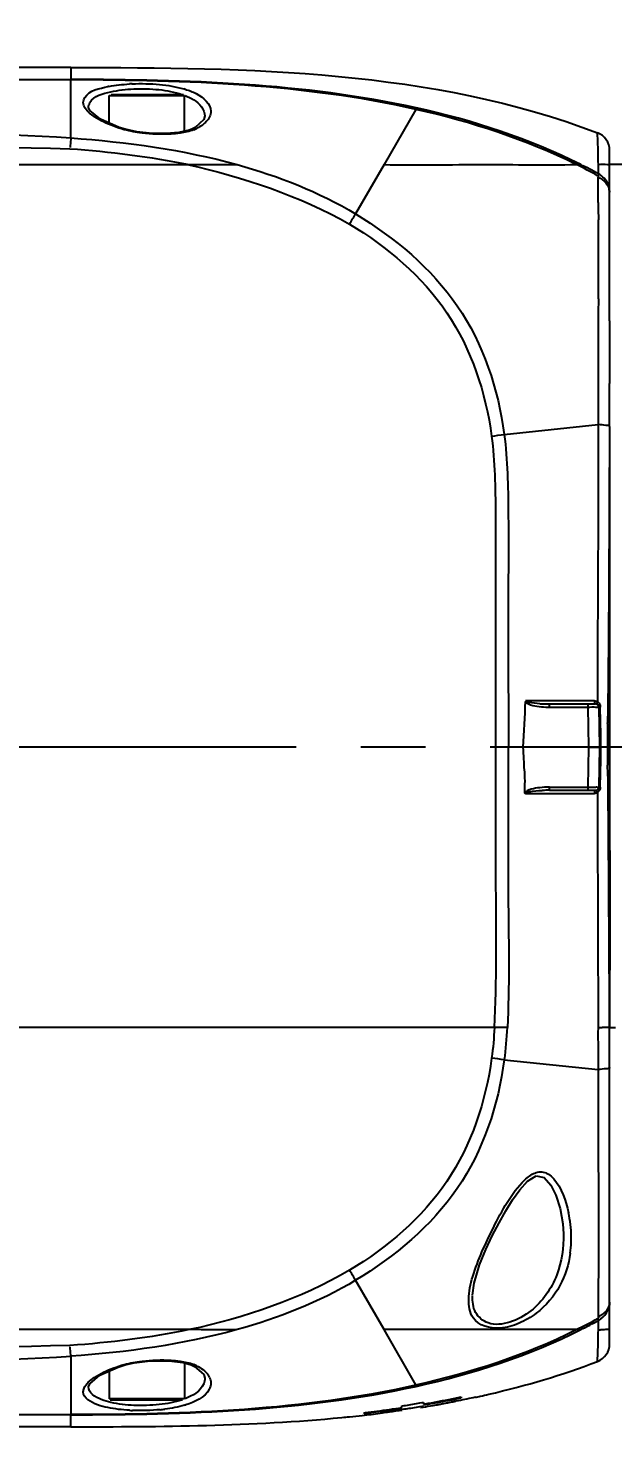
# Model space of a CAD drawing. Header units: millimetres. Extents: x 4086 to 8300, y 123 to 1549.
# Drawn here: x 6922.77 to 6936.32, y 465.22 to 498.13 of the extents above; entities that cross this region are included whole.
import ezdxf
from ezdxf import colors
from ezdxf.entities.mleader import LeaderData, LeaderLine
from ezdxf.math import Vec2, Vec3

# ---------------------------------------------------------------- set-up
doc = ezdxf.new("R2010")
doc.units = ezdxf.units.MM
doc.linetypes.add('CENTER', pattern=[0.6, 0.375, -0.075, 0.075, -0.075])
for name, color, linetype in [('中心线', 7, 'Continuous'), ('外形图', 7, 'Continuous'), ('多重引线', 7, 'Continuous'), ('尺寸标注', 7, 'Continuous')]:
    doc.layers.add(name, color=color, linetype=linetype)
doc.styles.add('思源黑', font='SourceHanSansCN-Normal.ttf')
doc.dimstyles.new('尺寸标注_1_4比例', dxfattribs={"dimtxt": 7, "dimasz": 6, "dimexe": 2, "dimexo": 1.5, "dimgap": 1, "dimtad": 1, "dimdec": 1, "dimlfac": 4, "dimdsep": 46, "dimtxsty": '思源黑', "dimcen": 0.09, "dimadec": 0, "dimazin": 0, "dimtp": 0.01, "dimtm": 0.01, "dimtfac": 1, "dimtdec": 1, "dimtofl": 0, "dimtmove": 0, "dimatfit": 3, "dimfxl": 1, "dimtolj": 1, "dimarcsym": 0})

# ---------------------------------------------------------------- blocks, each defined once
blk = doc.blocks.new('*D950')
at = {"layer": 'Defpoints', "color": 0}
for p in [(6903.764, 469.976), (6908.264, 469.976), (6908.264, 450.029)]:
    blk.add_point(p, dxfattribs=at)
at = {"layer": '尺寸标注', "color": 0, "lineweight": -2}
for p, q in [((6903.764, 468.476), (6903.764, 448.029)), ((6908.264, 468.476), (6908.264, 448.029)), ((6897.764, 450.029), (6891.764, 450.029)), ((6914.264, 450.029), (6931.473, 450.029))]:
    blk.add_line(p, q, dxfattribs=at)
at = {"layer": '尺寸标注', "color": 0}
for points in [[(6897.764, 449.029), (6897.764, 451.029), (6903.764, 450.029)], [(6914.264, 451.029), (6914.264, 449.029), (6908.264, 450.029)]]:
    blk.add_solid(points, dxfattribs=at)
at = {"layer": '尺寸标注', "color": 0, "insert": (6925.869, 454.643), "char_height": 7, "attachment_point": 5, "style": '思源黑'}
blk.add_mtext('\\A1;18', dxfattribs=at)

msp = doc.modelspace()

# ---------------------------------------------------------------- linework, layer by layer
at = {"layer": '中心线', "linetype": 'CENTER', "ltscale": 20}
msp.add_line((7036.9807, 481.4763), (6843.6609, 481.4763), dxfattribs=at)
at = {"layer": '外形图'}
for p, q in [((6923.7516, 497.2262), (6923.7515, 496.9478)), ((6923.7515, 496.9382), (6923.7515, 496.9478)), ((6923.7515, 495.594), (6923.7515, 496.9382)), ((6924.639, 495.9377), (6924.639, 496.5763)), ((6924.639, 496.5763), (6926.389, 496.5763)), ((6924.6853, 496.6013), (6926.364, 496.6013)), ((6926.389, 495.7486), (6926.389, 496.5763)), ((6924.8763, 495.835), (6924.4377, 496.0248)), ((6926.8412, 496.0203), (6926.6358, 495.8335)), ((6926.8616, 496.1034), (6926.8412, 496.0203)), ((6931.758, 496.2555), (6931.0194, 494.9762)), ((6925.0158, 495.7933), (6924.8763, 495.835)), ((6924.9927, 495.785), (6925.0155, 495.7934)), ((6925.284, 495.7363), (6925.0155, 495.7934)), ((6925.0155, 495.7934), (6925.0158, 495.7933)), ((6926.4947, 495.7722), (6926.2603, 495.7197)), ((6926.5387, 495.7883), (6926.4947, 495.7722)), ((6926.5407, 495.789), (6926.5387, 495.7883)), ((6926.6358, 495.8335), (6926.5407, 495.789)), ((6926.6021, 495.7832), (6926.5407, 495.789)), ((6935.982, 495.3077), (6935.9682, 495.7127)), ((6936.2515, 491.3575), (6936.2515, 495.3008)), ((6892.0119, 494.9763), (6926.4507, 494.9763)), ((6931.0195, 494.9761), (6930.3594, 493.8328)), ((6935.9918, 494.9648), (6935.9917, 494.9756)), ((6937.4505, 494.9763), (6936.2515, 494.9763)), ((6936.2509, 494.3375), (6936.2441, 494.4199)), ((6936.2508, 494.3474), (6936.2444, 494.4215)), ((6936.2514, 494.3474), (6936.2515, 494.3375)), ((6933.8053, 488.7226), (6935.9875, 488.9489)), ((6936.249, 488.8999), (6936.2516, 482.4026)), ((6934.4592, 482.5505), (6934.299, 482.5506)), ((6934.3856, 482.5131), (6934.3697, 482.4763)), ((6935.3074, 482.5498), (6934.4592, 482.5505)), ((6935.4479, 482.5497), (6935.3074, 482.5498)), ((6935.5921, 482.5496), (6935.4479, 482.5497)), ((6935.7412, 482.5495), (6935.5921, 482.5496)), ((6935.897, 482.5493), (6935.7412, 482.5495)), ((6934.8566, 482.4026), (6934.8566, 482.4763)), ((6934.8566, 482.4026), (6935.7479, 482.4026)), ((6934.8591, 482.4763), (6935.9229, 482.4763)), ((6935.7479, 482.4763), (6935.7479, 482.4026)), ((6935.7479, 482.4026), (6935.764, 481.4763)), ((6935.9979, 482.4026), (6936.014, 481.4763)), ((6936.0397, 482.0795), (6936.0349, 482.4022)), ((6936.2516, 482.4026), (6936.2515, 480.55)), ((6936.0444, 481.7712), (6936.0397, 482.0795)), ((6936.0488, 481.4767), (6936.0444, 481.7712)), ((6934.2483, 481.4763), (6933.9028, 481.4763)), ((6935.764, 481.4763), (6934.2483, 481.4763)), ((6935.764, 481.4763), (6935.7479, 480.55)), ((6936.014, 481.4763), (6935.9979, 480.55)), ((6936.0398, 480.8738), (6936.0444, 481.1824)), ((6936.0444, 481.1824), (6936.0488, 481.4767)), ((6936.0349, 480.5504), (6936.0398, 480.8738)), ((6934.8566, 480.4763), (6934.8566, 480.55)), ((6934.8566, 480.55), (6935.7479, 480.55)), ((6935.7479, 480.55), (6935.7479, 480.4763)), ((6936.2515, 480.55), (6936.253, 477.6208)), ((6934.2989, 480.4019), (6934.4677, 480.4021)), ((6934.3856, 480.4395), (6934.3697, 480.4762)), ((6934.4677, 480.4021), (6935.0749, 480.4025)), ((6934.8551, 480.4763), (6935.9229, 480.4763)), ((6935.0749, 480.4025), (6935.3568, 480.4027)), ((6935.3568, 480.4027), (6935.4935, 480.4028)), ((6935.4935, 480.4028), (6935.762, 480.4031)), ((6935.762, 480.4031), (6935.8967, 480.4032)), ((6935.9229, 480.4763), (6935.921, 480.4761)), ((6936.253, 477.6208), (6936.2505, 474.9763)), ((6933.5735, 474.9763), (6896.4578, 474.9763)), ((6936.239, 474.9763), (6936.389, 474.9763)), ((6936.2515, 467.6517), (6936.2515, 474.9763)), ((6933.8053, 474.2299), (6935.9875, 474.0036)), ((6934.5442, 471.5376), (6934.7315, 471.5014)), ((6935.1689, 470.4277), (6935.1831, 470.2002)), ((6935.1831, 470.2002), (6935.1831, 470.1991)), ((6931.0196, 467.9764), (6930.3594, 469.1197)), ((6933.0701, 468.7735), (6933.1071, 469.054)), ((6935.9916, 467.977), (6935.9927, 468.117)), ((6935.9927, 468.117), (6935.9932, 468.1914)), ((6926.4993, 467.9763), (6892.0119, 467.9763)), ((6931.758, 466.697), (6931.0194, 467.9763)), ((6923.7515, 467.3585), (6923.7515, 466.0144)), ((6935.9682, 467.2398), (6935.982, 467.6448)), ((6924.4245, 466.92), (6924.8487, 467.1084)), ((6924.8487, 467.1084), (6925.0158, 467.1592)), ((6924.9927, 467.1675), (6925.0154, 467.1591)), ((6925.0154, 467.1591), (6925.2204, 467.2053)), ((6925.0154, 467.1591), (6925.0158, 467.1592)), ((6926.3574, 467.216), (6926.5415, 467.1632)), ((6926.389, 467.2069), (6926.389, 466.3763)), ((6926.5425, 467.1628), (6926.5406, 467.1635)), ((6926.5406, 467.1635), (6926.6224, 467.1261)), ((6926.6021, 467.1693), (6926.5425, 467.1628)), ((6926.6224, 467.1261), (6926.8392, 466.9361)), ((6924.639, 467.0153), (6924.639, 466.3763)), ((6926.8392, 466.9361), (6926.8616, 466.8491)), ((6926.389, 466.3763), (6924.639, 466.3763)), ((6932.8083, 466.4188), (6932.8083, 466.3974)), ((6933.1366, 466.4174), (6933.1366, 466.4104)), ((6933.1366, 466.4104), (6933.1366, 466.4096)), ((6924.664, 466.3513), (6926.3427, 466.3513)), ((6930.5583, 466.0519), (6930.5848, 466.0551)), ((6930.5583, 466.0361), (6930.5583, 466.0519)), ((6930.9791, 466.0458), (6930.9791, 466.0514)), ((6931.274, 466.0891), (6931.1196, 466.0693)), ((6931.4333, 466.1699), (6931.4333, 466.2086)), ((6931.469, 466.1343), (6931.4333, 466.1291)), ((6931.9333, 466.2922), (6931.9333, 466.2508)), ((6932.0943, 466.2108), (6932.1478, 466.2203)), ((6932.7089, 466.3251), (6932.6874, 466.3206)), ((6932.6876, 466.3249), (6932.7444, 466.3361)), ((6923.7515, 466.0144), (6923.7515, 466.0048)), ((6923.7516, 465.7263), (6923.7515, 466.0048)), ((6930.5109, 465.99), (6930.5637, 465.996))]:
    msp.add_line(p, q, dxfattribs=at)
for points in [[(6924.4377, 496.0248), (6924.1928, 496.2262), (6924.1631, 496.3015)], [(6926.2603, 495.7197), (6925.9664, 495.6946), (6925.6358, 495.6987), (6925.284, 495.7363)], [(6936.0001, 494.6844), (6935.9999, 494.686), (6935.9994, 494.6878), (6935.9986, 494.6899), (6935.9975, 494.6923), (6935.996, 494.695), (6935.994, 494.6981), (6935.9916, 494.7013), (6935.989, 494.7045), (6935.986, 494.7076), (6935.9829, 494.7104), (6935.9798, 494.713), (6935.9767, 494.7151), (6935.9738, 494.7167)], [(6935.9819, 494.6809), (6935.9846, 494.6795), (6935.9856, 494.68), (6935.987, 494.6802), (6935.9889, 494.6803), (6935.9909, 494.6802), (6935.993, 494.6801), (6935.9948, 494.6802), (6935.9964, 494.6804), (6935.9977, 494.6808), (6935.9988, 494.6813), (6935.9995, 494.6821), (6935.9999, 494.6831), (6936.0001, 494.6844)], [(6934.2983, 482.5345), (6934.3019, 482.515), (6934.3357, 482.4941), (6934.3701, 482.4761)], [(6934.3856, 482.5131), (6934.3526, 482.5217), (6934.3221, 482.533), (6934.3028, 482.5507)], [(6935.8967, 482.5494), (6935.8969, 482.5411), (6935.8975, 482.533), (6935.8983, 482.5251), (6935.8995, 482.5175), (6935.9009, 482.5103), (6935.9026, 482.5037), (6935.9046, 482.4976), (6935.9068, 482.4921), (6935.9091, 482.4874), (6935.9117, 482.4835), (6935.9144, 482.4803), (6935.9171, 482.4781), (6935.92, 482.4767), (6935.9229, 482.4763)], [(6935.897, 482.5493), (6935.9096, 482.5488), (6935.922, 482.5472), (6935.9339, 482.5446), (6935.9456, 482.5411), (6935.9568, 482.5366), (6935.9676, 482.5313)], [(6935.9676, 482.5313), (6935.9642, 482.5237), (6935.9612, 482.5162), (6935.9586, 482.5089), (6935.9565, 482.5019), (6935.9549, 482.4953), (6935.9538, 482.4892), (6935.9533, 482.4838), (6935.9533, 482.4789), (6935.9538, 482.4748), (6935.9548, 482.4715), (6935.9564, 482.469), (6935.9585, 482.4673)], [(6934.3703, 480.4765), (6934.3378, 480.4601), (6934.3071, 480.4395), (6934.3, 480.4201)], [(6934.3009, 480.4014), (6934.3255, 480.4207), (6934.3544, 480.4315), (6934.3856, 480.4395)], [(6935.921, 480.4761), (6935.92, 480.4758), (6935.9171, 480.4744), (6935.9144, 480.4722), (6935.9117, 480.4691), (6935.9091, 480.4651), (6935.9068, 480.4604), (6935.9046, 480.455), (6935.9026, 480.4489), (6935.9009, 480.4422), (6935.8995, 480.435), (6935.8983, 480.4274), (6935.8975, 480.4195), (6935.8969, 480.4114), (6935.8967, 480.4032)], [(6935.9676, 480.4212), (6935.9568, 480.4159), (6935.9455, 480.4115), (6935.9339, 480.4079), (6935.9219, 480.4053), (6935.9094, 480.4037), (6935.8967, 480.4032)], [(6935.9676, 480.4212), (6935.9642, 480.4289), (6935.9612, 480.4364), (6935.9586, 480.4437), (6935.9565, 480.4507), (6935.9549, 480.4572), (6935.9538, 480.4633), (6935.9533, 480.4688), (6935.9533, 480.4736), (6935.9538, 480.4777), (6935.9549, 480.4811), (6935.9564, 480.4836), (6935.9585, 480.4853)], [(6933.1071, 469.054), (6933.234, 469.4764), (6933.3789, 469.8316), (6933.5288, 470.151), (6933.6852, 470.4538), (6933.8426, 470.733), (6934.0018, 470.9883), (6934.1686, 471.2202), (6934.3489, 471.4165), (6934.5442, 471.5376)], [(6934.7315, 471.5014), (6934.8864, 471.3277), (6935.0068, 471.0905), (6935.105, 470.7875), (6935.1689, 470.4277)], [(6935.9736, 468.2359), (6935.9764, 468.2376), (6935.9795, 468.2397), (6935.9827, 468.2421), (6935.9857, 468.245), (6935.9887, 468.248), (6935.9913, 468.2512), (6935.9937, 468.2544), (6935.9956, 468.2574), (6935.9972, 468.2602), (6935.9983, 468.2626), (6935.9991, 468.2647), (6935.9996, 468.2666), (6935.9999, 468.2681), (6935.9998, 468.2694), (6935.9994, 468.2705), (6935.9987, 468.2713), (6935.9978, 468.2719), (6935.9965, 468.2723), (6935.995, 468.2725), (6935.9931, 468.2726), (6935.991, 468.2726), (6935.9889, 468.2725), (6935.9869, 468.2725), (6935.9854, 468.2728), (6935.9844, 468.2732), (6935.9818, 468.2721)], [(6925.2204, 467.2053), (6925.5926, 467.2511), (6926.0243, 467.2555), (6926.3574, 467.216)], [(6924.1631, 466.6508), (6924.1908, 466.7233), (6924.4245, 466.92)]]:
    msp.add_lwpolyline(points, dxfattribs=at)
for centre, radius, start, end in [((6928.8363, 19866.1703), 19369.2232, 269.86413217, 269.98495875), ((6925.1233, 494.2925), 2.542, 101.05113, 101.60043), ((6925.3702, 492.3739), 4.478, 92.54969, 93.3354), ((6925.791, 494.7044), 2.1082, 73.04341, 74.00105), ((6926.1807, 496.8233), 1.1222, 292.05607, 295.76511), ((6926.3466, 496.5219), 0.7778, 301.92039, 306.68236), ((6935.8104, 495.3008), 0.4411, 0, 69.04407), ((6875.4755, 493.6366), 60.5295, 1.268183, 1.582041), ((6929.8598, 483.6575), 12.6368, 61.06407, 63.59839), ((6929.6338, 483.1021), 13.2805, 61.38266, 63.39447), ((6675.8289, 491.9643), 260.1672, 0.470091, 0.598265), ((6835.7303, 494.1495), 100.2648, 0.349462, 0.465859), ((6892.2144, 516.5897), 44.4174, 328.8263, 329.18022), ((6804.646, 492.947), 131.3463, 359.979827, 0.327872), ((6651.2304, 493.0487), 284.762, 359.761457, 359.970243), ((7439.6232, 489.9853), 503.6367, 179.843779, 180.117911), ((6759.2527, 489.855), 176.9988, 359.693197, 0.014639), ((6926.4504, 542.0561), 53.8389, 277.53734, 277.85183), ((6895.7573, 483.8276), 38.5627, 356.50433, 358.0784), ((6934.8506, 485.8813), 3.405, 266.37049, 267.27879), ((6934.8545, 486.0131), 3.5368, 267.31623, 270.03367), ((6934.8562, 484.4083), 2.0057, 267.57238, 270.01213), ((6935.9229, 482.4013), 0.075, 1, 90), ((6860.3458, 483.1265), 75.8682, 359.165474, 359.296607), ((7011.529, 480.9176), 75.3312, 179.160374, 179.294306), ((6933.5995, 444.9291), 36.5478, 89.5244, 89.99232), ((6950.1329, 481.3932), 13.9305, 179.64608, 180.46314), ((6990.9066, 481.7348), 54.7057, 180.47568, 180.71276), ((6847.0142, 480.0342), 89.1968, 0.494702, 0.655255), ((6934.8544, 478.6533), 1.8967, 89.93296, 96.81304), ((6935.9229, 480.5513), 0.075, 270, 359), ((6934.8548, 476.91), 3.5662, 89.97178, 92.66678), ((6933.7914, 335.9581), 139.0182, 89.9661, 90.085651), ((6936.1085, 482.9004), 7.9244, 269.2131, 269.76156), ((6936.292, 449.4889), 25.4877, 90.18337, 90.31185), ((6921.7092, 386.2969), 88.7618, 82.167486, 82.358245), ((6932.5508, 470.0866), 2.8121, 1.07743, 12.3146), ((6932.8576, 470.0862), 2.5052, 352.18842, 358.12026), ((6932.7163, 470.0919), 2.6465, 358.09592, 1.02928), ((6901.4888, 451.9029), 33.6143, 30.80951, 31.27718), ((6929.8409, 479.3445), 12.689, 296.3743, 298.902), ((6929.6339, 479.8504), 13.2805, 296.60563, 298.61693), ((6876.0667, 469.2944), 59.938, 358.422873, 358.739851), ((6936.0702, 468.7024), 0.7305, 263.71166, 265.65865), ((6936.0702, 468.703), 0.7312, 265.66161, 267.48035), ((6935.8104, 467.6517), 0.4411, 290.95593, 0), ((6926.1808, 466.1295), 1.122, 64.23566, 67.94445), ((6926.6236, 466.7094), 0.3816, 26.36894, 31.24073), ((6928.0648, 489.1024), 23.1952, 279.60064, 281.80042), ((6928.0827, 488.6855), 22.7627, 280.49327, 281.24086), ((6928.2497, 487.8453), 21.9061, 281.24093, 282.01095), ((6928.2811, 488.8589), 22.9607, 281.20892, 281.71027), ((6928.3902, 488.3324), 22.4231, 281.71029, 282.22061), ((6928.46, 488.1532), 22.2408, 282.13837, 282.43782), ((6928.5456, 487.7662), 21.8445, 282.43716, 282.96603), ((6925.371, 470.5963), 4.4957, 266.66724, 267.63833), ((6925.4423, 469.9737), 3.8707, 275.71596, 277.28582), ((6925.8068, 468.1962), 2.0539, 286.54371, 287.2571), ((6927.2832, 494.038), 28.1928, 276.67107, 278.46502), ((6927.1251, 496.4265), 30.6242, 276.447, 277.22969), ((6927.1367, 494.8043), 28.9552, 276.83937, 277.37358), ((6927.2913, 493.6111), 27.7521, 277.3732, 277.98083), ((6927.293, 494.9423), 29.1252, 277.27084, 277.5958), ((6927.4193, 494.0005), 28.1749, 277.59428, 278.20691), ((6927.4529, 492.4578), 26.5875, 277.98084, 278.61007), ((6935.7986, 431.1002), 35.2803, 97.18337, 97.36829), ((6927.5827, 490.8176), 24.9084, 278.89318, 279.28377), ((6927.573, 492.5541), 26.7055, 278.38859, 278.67495), ((6927.6568, 492.0053), 26.1504, 278.67468, 279.04427), ((6927.7295, 489.9257), 24.0045, 279.28131, 280.08602), ((6927.7503, 491.418), 25.5557, 279.04427, 279.42068), ((6929.4628, 481.2249), 15.243, 279.06745, 279.9413), ((6927.9119, 489.6081), 23.7009, 279.76888, 280.49322), ((6929.6738, 480.0297), 14.0293, 280.1569, 280.87755), ((6929.3792, 482.7642), 16.7748, 279.50023, 279.67786), ((6929.6527, 481.1642), 15.1516, 279.67545, 280.05654), ((6929.9402, 479.547), 13.509, 280.05398, 280.65567), ((6929.8428, 479.1536), 13.1371, 280.87477, 281.87423), ((6930.2668, 477.8222), 11.7535, 280.6457, 281.88495), ((6928.1554, 489.4958), 23.6099, 280.7172, 281.06738), ((6928.842, -18907.5743), 19373.5797, 90.01505478, 90.1358542), ((6926.7791, 499.6019), 33.8185, 275.52644, 275.83921), ((6926.9062, 498.3658), 32.5758, 275.83803, 276.35314)]:
    msp.add_arc(centre, radius, start, end, dxfattribs=at)
for points in [[(6923.7515, 496.9382), (6910.1222, 496.9587), (6896.4928, 496.9567), (6882.8634, 496.9876)], [(6923.7516, 497.2262), (6913.3907, 497.2309), (6903.0299, 497.2263), (6892.669, 497.2263)], [(6923.7516, 497.2262), (6927.8549, 497.2262), (6932.1362, 497.1803), (6935.9682, 495.7127)], [(6931.7637, 496.2904), (6929.1463, 496.8648), (6926.4312, 496.9469), (6923.7515, 496.9478)], [(6931.758, 496.2555), (6929.1447, 496.8429), (6926.43, 496.9341), (6923.7515, 496.9382)], [(6924.636, 496.7874), (6924.7921, 496.8178), (6924.9509, 496.835), (6925.1096, 496.8443)], [(6924.6774, 496.6628), (6924.8521, 496.7025), (6925.0317, 496.7219), (6925.2107, 496.73)], [(6925.1709, 496.8475), (6925.3842, 496.857), (6925.5987, 496.8524), (6925.8112, 496.8319)], [(6925.2107, 496.73), (6925.4058, 496.7389), (6925.6022, 496.7338), (6925.7964, 496.7128)], [(6925.7964, 496.7128), (6925.9772, 496.6933), (6926.1583, 496.6604), (6926.3308, 496.6026)], [(6925.8112, 496.8319), (6926.0003, 496.8138), (6926.1895, 496.7833), (6926.3721, 496.731)], [(6924.5082, 495.964), (6924.4344, 495.9998), (6924.3624, 496.0397), (6924.2947, 496.0859)], [(6935.4781, 494.9761), (6934.3033, 495.5587), (6933.0372, 495.9669), (6931.758, 496.2555)], [(6935.5814, 494.9763), (6934.378, 495.5789), (6933.0782, 496.0017), (6931.7637, 496.2904)], [(6924.9927, 495.785), (6924.8267, 495.8308), (6924.6631, 495.8888), (6924.5082, 495.964)], [(6925.4039, 495.7061), (6925.2654, 495.7232), (6925.1273, 495.7479), (6924.9927, 495.785)], [(6926.6021, 495.7832), (6926.5014, 495.7423), (6926.3932, 495.7204), (6926.2855, 495.705)], [(6923.7313, 495.3439), (6924.6597, 495.2788), (6925.5871, 495.1621), (6926.4991, 494.9763)], [(6923.7515, 495.594), (6925.0505, 495.5007), (6926.3539, 495.3221), (6927.6095, 494.9763)], [(6926.4507, 494.9763), (6927.756, 494.6862), (6929.0554, 494.2585), (6930.218, 493.5977)], [(6926.4539, 494.9756), (6926.8391, 494.9754), (6927.2244, 494.9869), (6927.6095, 494.9763)], [(6927.6095, 494.9763), (6928.5663, 494.712), (6929.5075, 494.3427), (6930.3593, 493.8329)], [(6935.9819, 494.6801), (6936.1165, 494.6326), (6936.2469, 494.4901), (6936.2514, 494.3474)], [(6936.1249, 494.6581), (6936.0877, 494.6988), (6936.0441, 494.7361), (6935.9943, 494.7596)], [(6936.2202, 494.5097), (6936.1986, 494.5644), (6936.1645, 494.6146), (6936.1249, 494.6581)], [(6935.9873, 494.0989), (6935.9879, 494.0322), (6935.9884, 493.9655), (6935.9889, 493.8988)], [(6935.9889, 493.8988), (6935.9894, 493.832), (6935.9898, 493.7653), (6935.9902, 493.6986)], [(6935.9899, 491.8631), (6935.9894, 491.6949), (6935.9888, 491.5267), (6935.9883, 491.3585)], [(6935.9875, 488.9489), (6935.9903, 486.8097), (6935.9713, 484.6705), (6935.9676, 482.5313)], [(6936.2489, 488.9073), (6936.237, 486.6699), (6936.235, 484.4324), (6936.2083, 482.1952)], [(6934.635, 482.4831), (6934.5515, 482.4884), (6934.4674, 482.495), (6934.3856, 482.5131)], [(6934.3701, 482.4761), (6934.4948, 482.4224), (6934.6355, 482.4102), (6934.7712, 482.4044)], [(6936.2036, 481.8455), (6936.2021, 481.7234), (6936.2014, 481.6013), (6936.2026, 481.4793)], [(6936.2026, 481.4793), (6936.1514, 481.4777), (6936.1001, 481.4772), (6936.0488, 481.4767)], [(6934.6294, 480.5366), (6934.5637, 480.5286), (6934.4979, 480.5185), (6934.4345, 480.4996)], [(6936.0349, 480.5504), (6936.0342, 480.5067), (6936.0105, 480.4388), (6935.9669, 480.4385)], [(6936.2077, 480.8043), (6936.2093, 480.6171), (6936.2104, 480.4298), (6936.2117, 480.2426)], [(6934.3856, 480.4394), (6934.4849, 480.4614), (6934.5873, 480.4676), (6934.6889, 480.4724)], [(6935.9676, 480.4212), (6935.9713, 478.6062), (6935.9853, 476.7912), (6935.9821, 474.9763)], [(6936.2117, 480.2426), (6936.2177, 479.3686), (6936.2235, 478.4946), (6936.2286, 477.6206)], [(6936.2286, 477.6206), (6936.2337, 476.7392), (6936.2383, 475.8577), (6936.2436, 474.9763)], [(6933.5786, 474.9763), (6933.568, 474.7402), (6933.5472, 474.5041), (6933.5126, 474.2703)], [(6933.8736, 474.9763), (6933.8595, 474.7268), (6933.8378, 474.4776), (6933.8053, 474.2299)], [(6935.9821, 474.9763), (6935.9804, 474.6521), (6935.9837, 474.3278), (6935.9875, 474.0036)], [(6934.3947, 471.5389), (6934.4683, 471.5918), (6934.5582, 471.6349), (6934.6488, 471.6358)], [(6934.6488, 471.6358), (6934.6919, 471.6363), (6934.7359, 471.6271), (6934.7756, 471.6104)], [(6934.2839, 471.4452), (6934.3187, 471.4788), (6934.3554, 471.5107), (6934.3947, 471.5389)], [(6934.8303, 471.5819), (6934.8773, 471.5526), (6934.9188, 471.5141), (6934.9553, 471.4724)], [(6934.9553, 471.4724), (6935.1435, 471.2572), (6935.2374, 470.9657), (6935.2982, 470.6864)], [(6930.218, 469.3548), (6929.0803, 468.6815), (6927.7916, 468.2549), (6926.4993, 467.9763)], [(6930.3593, 469.1196), (6929.508, 468.6095), (6928.567, 468.2396), (6927.6101, 467.9763)], [(6932.9816, 468.6789), (6932.9855, 468.8583), (6933.026, 469.0368), (6933.0773, 469.2088)], [(6933.0854, 468.2523), (6933.0041, 468.374), (6932.9784, 468.5326), (6932.9816, 468.6789)], [(6936.251, 468.615), (6936.2515, 468.4705), (6936.1202, 468.3214), (6935.9838, 468.2735)], [(6935.9943, 468.1929), (6936.1431, 468.2633), (6936.2505, 468.4504), (6936.251, 468.615)], [(6926.4991, 467.9763), (6925.5871, 467.7904), (6924.6597, 467.6738), (6923.7313, 467.6087)], [(6927.6101, 467.9763), (6926.3543, 467.6306), (6925.0508, 467.4518), (6923.7515, 467.3585)], [(6927.6111, 467.9764), (6927.2407, 467.9658), (6926.8699, 467.9783), (6926.4993, 467.9763)], [(6931.758, 466.697), (6933.0371, 466.9856), (6934.3031, 467.3937), (6935.4778, 467.9763)], [(6931.7637, 466.6621), (6933.0782, 466.9508), (6934.3781, 467.3736), (6935.5815, 467.9763)], [(6936.1584, 467.9766), (6936.1184, 467.9733), (6936.0782, 467.9711), (6936.0381, 467.9726)], [(6924.5083, 466.9886), (6924.6632, 467.0637), (6924.8268, 467.1218), (6924.9927, 467.1675)], [(6924.9927, 467.1675), (6925.1274, 467.2047), (6925.2657, 467.2294), (6925.4044, 467.2465)], [(6926.2861, 467.2474), (6926.3935, 467.2321), (6926.5016, 467.2102), (6926.6021, 467.1693)], [(6926.6685, 467.1399), (6926.7185, 467.1158), (6926.7669, 467.0876), (6926.8114, 467.0543)], [(6926.8114, 467.0543), (6926.8653, 467.014), (6926.915, 466.9649), (6926.9499, 466.9073)], [(6933.4469, 466.4787), (6934.3024, 466.6756), (6935.1484, 466.9258), (6935.9682, 467.2398)], [(6923.7515, 466.0144), (6926.43, 466.0184), (6929.1447, 466.1096), (6931.758, 466.697)], [(6924.2948, 466.8668), (6924.3625, 466.9129), (6924.4346, 466.9528), (6924.5083, 466.9886)], [(6926.9655, 466.8789), (6926.9864, 466.8367), (6926.9991, 466.7889), (6926.9995, 466.7419)], [(6923.7515, 466.0048), (6926.4312, 466.0057), (6929.1463, 466.0877), (6931.7637, 466.6621)], [(6925.1097, 466.1082), (6924.9434, 466.1179), (6924.7769, 466.1362), (6924.6137, 466.1696)], [(6925.2172, 466.2222), (6925.0376, 466.2301), (6924.8573, 466.2492), (6924.682, 466.2887)], [(6925.8278, 466.1222), (6925.6148, 466.1009), (6925.3997, 466.0956), (6925.1858, 466.1045)], [(6925.8017, 466.2403), (6925.6079, 466.219), (6925.4119, 466.2137), (6925.2172, 466.2222)], [(6926.3335, 466.3509), (6926.1619, 466.293), (6925.9817, 466.26), (6925.8017, 466.2403)], [(6926.3917, 466.2273), (6926.2422, 466.1829), (6926.0878, 466.154), (6925.9331, 466.1342)], [(6882.8634, 465.965), (6896.4928, 465.9958), (6910.1222, 465.9938), (6923.7515, 466.0144)], [(6923.7516, 465.7263), (6913.3907, 465.7216), (6903.0299, 465.7263), (6892.669, 465.7263)], [(6923.7516, 465.7263), (6925.8476, 465.7263), (6927.9497, 465.7388), (6930.036, 465.9407)]]:
    msp.add_open_spline(points, degree=3, dxfattribs=at)
for points, knots in [([(6924.0419, 496.4152), (6924.041, 496.4548), (6924.1308, 496.6921), (6924.4186, 496.7428), (6924.6121, 496.7826)], [0, 0, 0, 0, 0.16685, 1, 1, 1, 1]), ([(6924.1631, 496.2998), (6924.1624, 496.3385), (6924.2372, 496.5603), (6924.5005, 496.6225), (6924.6774, 496.6628)], [0, 0, 0, 0, 0.1757174, 1, 1, 1, 1]), ([(6926.4059, 496.721), (6926.4934, 496.6943), (6926.7361, 496.6092), (6927.0008, 496.3878), (6926.9995, 496.2107)], [0, 0, 0, 0, 0.3406788, 1, 1, 1, 1]), ([(6924.2947, 496.0859), (6924.2573, 496.1113), (6924.1478, 496.1941), (6924.0441, 496.3199), (6924.0419, 496.4152)], [0, 0, 0, 0, 0.3218632, 1, 1, 1, 1]), ([(6926.4019, 496.5769), (6926.4713, 496.5499), (6926.6737, 496.4601), (6926.8641, 496.2523), (6926.8615, 496.0991)], [0, 0, 0, 0, 0.3270438, 1, 1, 1, 1]), ([(6926.9995, 496.2107), (6926.9988, 496.1232), (6926.934, 496), (6926.8405, 495.9199), (6926.8112, 495.8981)], [0, 0, 0, 0, 0.7056783, 1, 1, 1, 1]), ([(6931.758, 496.2555), (6931.7594, 496.2629), (6931.7614, 496.2745), (6931.7633, 496.2861), (6931.7637, 496.2904)], [0, 0, 0, 0, 0.6349819, 1, 1, 1, 1]), ([(6895.0275, 495.6779), (6898.3583, 495.6779), (6904.3303, 495.6746), (6912.1304, 495.6863), (6918.372, 495.6587), (6921.9803, 495.7217), (6923.7519, 495.5972)], [0, 0, 0, 0, 0.3478694, 0.6237322, 0.8145253, 1, 1, 1, 1]), ([(6926.2855, 495.705), (6926.2165, 495.6951), (6925.9232, 495.6675), (6925.6268, 495.6786), (6925.4039, 495.7061)], [0, 0, 0, 0, 0.236996, 1, 1, 1, 1]), ([(6926.7578, 495.8617), (6926.7438, 495.8529), (6926.7144, 495.8357), (6926.6842, 495.8202), (6926.6685, 495.8126)], [0, 0, 0, 0, 0.4887153, 1, 1, 1, 1]), ([(6895.0273, 495.4283), (6899.8106, 495.428), (6909.3781, 495.4079), (6918.948, 495.4624), (6923.7313, 495.3439)], [0, 0, 0, 0, 0.4999262, 1, 1, 1, 1]), ([(6923.7515, 495.594), (6923.7504, 495.5819), (6923.7436, 495.5086), (6923.7381, 495.4352), (6923.734, 495.374)], [0, 0, 0, 0, 0.1660808, 1, 1, 1, 1]), ([(6935.9903, 494.9763), (6936.0625, 494.9841), (6936.1386, 494.9989), (6936.2415, 494.9656), (6936.2514, 494.976)], [0, 0, 0, 0, 0.8343217, 1, 1, 1, 1]), ([(6931.019, 494.9763), (6931.7898, 494.9632), (6933.2765, 494.9874), (6934.7632, 494.9671), (6935.4788, 494.9763)], [0, 0, 0, 0, 0.5185803, 1, 1, 1, 1]), ([(6935.4788, 494.9763), (6935.4985, 494.9759), (6935.5326, 494.9761), (6935.5668, 494.9768), (6935.5812, 494.9763)], [0, 0, 0, 0, 0.5770245, 1, 1, 1, 1]), ([(6935.9891, 494.7474), (6935.987, 494.7428), (6935.982, 494.7325), (6935.9767, 494.7224), (6935.9738, 494.7168)], [0, 0, 0, 0, 0.4446433, 1, 1, 1, 1]), ([(6935.9947, 494.7603), (6935.994, 494.7584), (6935.9922, 494.7541), (6935.9903, 494.7498), (6935.9891, 494.7474)], [0, 0, 0, 0, 0.4333962, 1, 1, 1, 1]), ([(6936.2444, 494.4201), (6936.2419, 494.4355), (6936.2355, 494.4658), (6936.2258, 494.4953), (6936.2202, 494.5097)], [0, 0, 0, 0, 0.5010426, 1, 1, 1, 1]), ([(6930.3593, 493.8329), (6931.2629, 493.2796), (6932.9651, 491.8817), (6933.6714, 489.7712), (6933.8053, 488.7226)], [0, 0, 0, 0, 0.5005862, 1, 1, 1, 1]), ([(6930.218, 493.5977), (6931.088, 493.0708), (6932.7118, 491.7113), (6933.3789, 489.6879), (6933.5126, 488.6823)], [0, 0, 0, 0, 0.5006518, 1, 1, 1, 1]), ([(6936.2513, 491.3575), (6936.2517, 491.2407), (6936.2513, 490.755), (6936.2513, 490.2692), (6936.2515, 489.9003)], [0, 0, 0, 0, 0.2404966, 1, 1, 1, 1]), ([(6936.2489, 488.9073), (6936.2297, 488.9285), (6936.1294, 488.9335), (6936.0475, 488.9466), (6935.9875, 488.9498)], [0, 0, 0, 0, 0.3228645, 1, 1, 1, 1]), ([(6933.5126, 488.6823), (6933.5931, 488.0874), (6933.6093, 486.8818), (6933.5991, 484.4813), (6933.6041, 482.678), (6933.6044, 481.4763)], [0, 0, 0, 0, 0.2498324, 0.4998705, 1, 1, 1, 1]), ([(6933.8053, 488.7226), (6933.8845, 488.1242), (6933.9083, 486.9125), (6933.8956, 484.4981), (6933.9029, 482.6848), (6933.9028, 481.4763)], [0, 0, 0, 0, 0.2498254, 0.4998564, 1, 1, 1, 1]), ([(6935.9675, 482.5313), (6935.9748, 482.5268), (6935.9888, 482.5161), (6936.0008, 482.5033), (6936.0063, 482.4963)], [0, 0, 0, 0, 0.4904398, 1, 1, 1, 1]), ([(6936.0063, 482.4963), (6936.0164, 482.4835), (6936.0327, 482.4546), (6936.0332, 482.4203), (6936.0283, 482.405)], [0, 0, 0, 0, 0.5049501, 1, 1, 1, 1]), ([(6935.7479, 482.4026), (6935.8068, 482.4029), (6935.8949, 482.4141), (6935.9586, 482.3949), (6935.9977, 482.409), (6935.9979, 482.4026)], [0, 0, 0, 0, 0.7063895, 0.9230334, 1, 1, 1, 1]), ([(6933.6044, 481.4763), (6933.6048, 480.3928), (6933.598, 478.2266), (6933.626, 476.0582), (6933.5735, 474.9763)], [0, 0, 0, 0, 0.5000582, 1, 1, 1, 1]), ([(6933.9007, 481.4763), (6933.9008, 480.2625), (6933.8833, 478.0965), (6933.9287, 475.9278), (6933.8801, 474.976)], [0, 0, 0, 0, 0.5601725, 1, 1, 1, 1]), ([(6934.3, 480.4201), (6934.2756, 480.3362), (6934.2973, 480.7626), (6934.2682, 480.9881), (6934.259, 481.3003), (6934.2483, 481.4763)], [0, 0, 0, 0, 0.2478896, 0.4997985, 1, 1, 1, 1]), ([(6935.764, 481.4777), (6935.8409, 481.4777), (6935.8475, 481.4714), (6936.0204, 481.4777), (6936.014, 481.4777)], [0, 0, 0, 0, 0.9231467, 1, 1, 1, 1]), ([(6935.7479, 480.55), (6935.8068, 480.5496), (6935.8949, 480.5385), (6935.9586, 480.5576), (6935.9977, 480.5435), (6935.9979, 480.55)], [0, 0, 0, 0, 0.7063886, 0.9230322, 1, 1, 1, 1]), ([(6934.4345, 480.4996), (6934.4236, 480.4964), (6934.402, 480.4893), (6934.3808, 480.481), (6934.3703, 480.4765)], [0, 0, 0, 0, 0.5001802, 1, 1, 1, 1]), ([(6936.1533, 474.9763), (6936.1417, 474.9762), (6936.1157, 474.976), (6936.0898, 474.976), (6936.0755, 474.9761)], [0, 0, 0, 0, 0.4483767, 1, 1, 1, 1]), ([(6936.2436, 474.9763), (6936.2391, 474.9764), (6936.2281, 474.9765), (6936.217, 474.9765), (6936.2104, 474.9765)], [0, 0, 0, 0, 0.4043551, 1, 1, 1, 1]), ([(6933.5126, 474.2703), (6933.379, 473.2646), (6932.7118, 471.2412), (6931.088, 469.8818), (6930.218, 469.3548)], [0, 0, 0, 0, 0.4993455, 1, 1, 1, 1]), ([(6933.8053, 474.2299), (6933.6712, 473.1814), (6932.965, 471.071), (6931.2631, 469.6726), (6930.3593, 469.1196)], [0, 0, 0, 0, 0.4994127, 1, 1, 1, 1]), ([(6935.9875, 474.0036), (6935.9867, 473.5453), (6935.9849, 471.8957), (6935.9968, 470.2462), (6935.9883, 469.055)], [0, 0, 0, 0, 0.2778898, 1, 1, 1, 1]), ([(6936.2515, 474.051), (6936.2515, 474.0254), (6936.1156, 474.0224), (6936.052, 474.0064), (6935.9875, 474.0027)], [0, 0, 0, 0, 0.2839661, 1, 1, 1, 1]), ([(6933.0773, 469.2088), (6933.1937, 469.5993), (6933.5607, 470.365), (6933.9655, 471.1373), (6934.2839, 471.4452)], [0, 0, 0, 0, 0.4792076, 1, 1, 1, 1]), ([(6934.7756, 471.6104), (6934.7851, 471.6064), (6934.8037, 471.5976), (6934.8216, 471.5873), (6934.8303, 471.5819)], [0, 0, 0, 0, 0.5008011, 1, 1, 1, 1]), ([(6935.1831, 470.1991), (6935.1888, 469.8769), (6935.0942, 469.2027), (6934.5805, 468.4653), (6933.9692, 468.1247), (6933.456, 468.0569), (6933.0929, 468.3583), (6933.0676, 468.6314), (6933.0698, 468.7617)], [0, 0, 0, 0, 0.2529909, 0.5209481, 0.6674915, 0.798161, 0.8977373, 1, 1, 1, 1]), ([(6935.3395, 469.7457), (6935.3039, 469.4874), (6935.1391, 468.9562), (6934.6732, 468.4068), (6934.1563, 468.111), (6933.6566, 467.9549), (6933.2088, 468.0674), (6933.0854, 468.2523)], [0, 0, 0, 0, 0.2433709, 0.5067702, 0.6507021, 0.7924471, 1, 1, 1, 1]), ([(6935.9883, 469.055), (6935.9878, 468.9857), (6935.9858, 468.7248), (6935.9835, 468.4638), (6935.9818, 468.2721)], [0, 0, 0, 0, 0.2655099, 1, 1, 1, 1]), ([(6935.9891, 468.2051), (6935.9869, 468.2097), (6935.9818, 468.2201), (6935.9766, 468.2303), (6935.9736, 468.2359)], [0, 0, 0, 0, 0.44458, 1, 1, 1, 1]), ([(6935.9947, 468.1922), (6935.994, 468.1941), (6935.9922, 468.1984), (6935.9902, 468.2027), (6935.9891, 468.2051)], [0, 0, 0, 0, 0.4331655, 1, 1, 1, 1]), ([(6935.4778, 467.9763), (6934.7616, 467.9883), (6933.2754, 467.9626), (6931.7891, 467.9918), (6931.0194, 467.9763)], [0, 0, 0, 0, 0.4819565, 1, 1, 1, 1]), ([(6935.5815, 467.9763), (6935.5669, 467.9758), (6935.5323, 467.9764), (6935.4977, 467.9765), (6935.4778, 467.9763)], [0, 0, 0, 0, 0.4223523, 1, 1, 1, 1]), ([(6936.2189, 467.9767), (6936.2112, 467.9787), (6936.1907, 467.9792), (6936.1706, 467.9776), (6936.1584, 467.9766)], [0, 0, 0, 0, 0.3922703, 1, 1, 1, 1]), ([(6936.2483, 467.9769), (6936.2449, 467.9766), (6936.2351, 467.9763), (6936.2253, 467.9765), (6936.2189, 467.9767)], [0, 0, 0, 0, 0.3515827, 1, 1, 1, 1]), ([(6936.2515, 467.9789), (6936.2516, 467.9782), (6936.2512, 467.9761), (6936.2491, 467.9766), (6936.2483, 467.9769)], [0, 0, 0, 0, 0.4564705, 1, 1, 1, 1]), ([(6923.7519, 467.3553), (6921.9804, 467.2308), (6918.3723, 467.2938), (6912.131, 467.2662), (6904.3313, 467.2779), (6898.3597, 467.2746), (6895.0289, 467.2746)], [0, 0, 0, 0, 0.1854769, 0.3762699, 0.6521225, 1, 1, 1, 1]), ([(6923.7313, 467.6087), (6918.9607, 467.4909), (6909.4163, 467.5444), (6899.8743, 467.5245), (6895.1037, 467.5242)], [0, 0, 0, 0, 0.5000733, 1, 1, 1, 1]), ([(6923.7515, 467.3585), (6923.7504, 467.3707), (6923.7437, 467.444), (6923.7381, 467.5173), (6923.734, 467.5786)], [0, 0, 0, 0, 0.1660781, 1, 1, 1, 1]), ([(6925.4044, 467.2465), (6925.6273, 467.2739), (6925.9238, 467.285), (6926.2171, 467.2573), (6926.2861, 467.2474)], [0, 0, 0, 0, 0.7630266, 1, 1, 1, 1]), ([(6924.0419, 466.5373), (6924.0425, 466.5646), (6924.0789, 466.7053), (6924.2003, 466.8024), (6924.2948, 466.8668)], [0, 0, 0, 0, 0.1926555, 1, 1, 1, 1]), ([(6926.8615, 466.8534), (6926.8622, 466.8076), (6926.8101, 466.5746), (6926.5731, 466.4421), (6926.4014, 466.3755)], [0, 0, 0, 0, 0.1990818, 1, 1, 1, 1]), ([(6926.9995, 466.7419), (6926.9998, 466.6917), (6926.9216, 466.4212), (6926.6247, 466.2996), (6926.4161, 466.2348)], [0, 0, 0, 0, 0.1867458, 1, 1, 1, 1]), ([(6931.758, 466.697), (6931.7593, 466.6897), (6931.7613, 466.6781), (6931.7633, 466.6664), (6931.7637, 466.6621)], [0, 0, 0, 0, 0.6350546, 1, 1, 1, 1]), ([(6924.6137, 466.1696), (6924.5304, 466.1867), (6924.3204, 466.2352), (6924.0385, 466.3895), (6924.0419, 466.5373)], [0, 0, 0, 0, 0.3652589, 1, 1, 1, 1]), ([(6924.682, 466.2887), (6924.6062, 466.3058), (6924.4084, 466.3555), (6924.1607, 466.513), (6924.1631, 466.6527)], [0, 0, 0, 0, 0.3572369, 1, 1, 1, 1])]:
    msp.add_open_spline(points, degree=3, knots=knots, dxfattribs=at)

# ---------------------------------------------------------------- dimensions: what is measured, and where the dimension line sits
at = {"layer": '尺寸标注'}
dim = msp.add_linear_dim(base=(6908.264, 450.0286), p1=(6903.764, 469.9763), p2=(6908.264, 469.9763), dimstyle='尺寸标注_1_4比例', dxfattribs=at)
dim.commit()
dim.dimension.update_dxf_attribs({"geometry": '*D950', "text_midpoint": (6925.8685, 454.6434)})

# ---------------------------------------------------------------- leaders
at = {"layer": '多重引线'}
ml = msp.add_multileader_mtext('Standard', dxfattribs=at)
ml.set_content('\\pxqc;{\\C256;4}×{\\C256;M5\\A1; \\fSource Han Sans CN Normal|b0|i0|c0|p34;\\C7;depth \\fSource Han Sans CN Normal|b0|i0|c134|p34;\\C256;6}', style='思源黑')
ml.set_leader_properties()
ml.build(insert=Vec2(0, 0))
ml.multileader.update_dxf_attribs({"text_left_attachment_type": 5, "text_right_attachment_type": 5, "dogleg_length": 10, "arrow_head_size": 7.5})
ctx = ml.context
ctx.base_point, ctx.char_height, ctx.arrow_head_size, ctx.landing_gap_size, ctx.plane_origin = Vec3(6867.1804, 527.3764), 7, 7.5, 2.5, Vec3(6971.0105, 386.789)
ctx.left_attachment, ctx.right_attachment, ctx.text_align_type = 5, 5, 1
notes = []
notes.append((ctx, [(1, (1, 1, 0), (6945.1421, 527.3764), (-1, 0), 10, [(1, [(6963.764, 484.9763)], 0, [])])]))
ctx.mtext.insert, ctx.mtext.alignment, ctx.mtext.flow_direction = Vec3(6901.1613, 537.207), 2, 5
for ctx, leaders in notes:
    for number, flags, end, landing, length, lines in leaders:
        leader = LeaderData()
        leader.index, (leader.has_last_leader_line, leader.has_dogleg_vector, leader.attachment_direction) = number, flags
        leader.last_leader_point, leader.dogleg_vector, leader.dogleg_length = Vec3(end), Vec3(landing), length
        for number, points, colour, breaks in lines:
            line = LeaderLine()
            line.index, line.vertices, line.color, line.breaks = number, Vec3.list(points), colors.encode_raw_color(colour), breaks
            leader.lines.append(line)
        ctx.leaders.append(leader)

doc.saveas('drawing.dxf')
